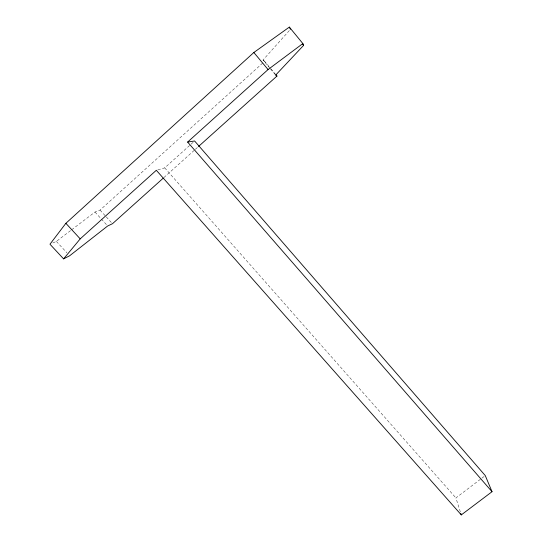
<?xml version="1.0" encoding="UTF-8"?>
<svg xmlns="http://www.w3.org/2000/svg" width="542" height="542" viewBox="0 0 542 542"><rect width="100%" height="100%" fill="white"/><g stroke="black" fill="none" stroke-linecap="round" stroke-linejoin="round"><path stroke-width="0.41" stroke-dasharray="2.71 2.03" d="M269.875 68.177L263.053 59.993L289.882 29.912M71.679 229.767L94.992 212.044L100.074 210.079L264.645 61.293L270.539 68.36M157.851 169.842L164.721 167.871L194.605 140.981M163.955 177.512L194.72 149.897M195.35 149.328L197.864 147.078M52.804 242.972L56.361 241.414L71.016 230.269M460.321 511.811L455.903 497.908L481.269 478.64M481.94 478.132L485.273 475.598M263.053 59.993L264.645 61.293M56.361 241.414L66.896 252.768M100.074 210.079L105.71 216.278M106.273 216.902L112.479 223.724M94.992 212.044L107.675 225.98M164.721 167.871L455.903 497.908M270.404 68.807L275.654 75.101M271.075 69.003L275.898 74.782"/><path stroke-width="0.81" d="M198.487 146.516L276.969 76.063L275.654 75.101L303.635 45.345L302.856 43.563L289.347 27.1L253.846 52.506L65.873 223.304L49.966 244.218L63.597 258.88L69.667 255.756L107.675 225.98L112.479 223.724L163.332 178.074M63.597 258.88L80.209 238.873L156.32 170.276L461.303 514.9L492.034 491.702L485.273 475.598L194.605 140.981L187.62 142.072L492.034 491.702M187.62 142.072L268.08 69.552L302.856 43.563M65.873 223.304L80.209 238.873M253.846 52.506L268.08 69.552M275.898 74.782L276.969 76.063M302.578 44.065L303.635 45.345M289.347 27.1L290.444 29.282M460.815 513.355L461.303 514.9"/></g></svg>
